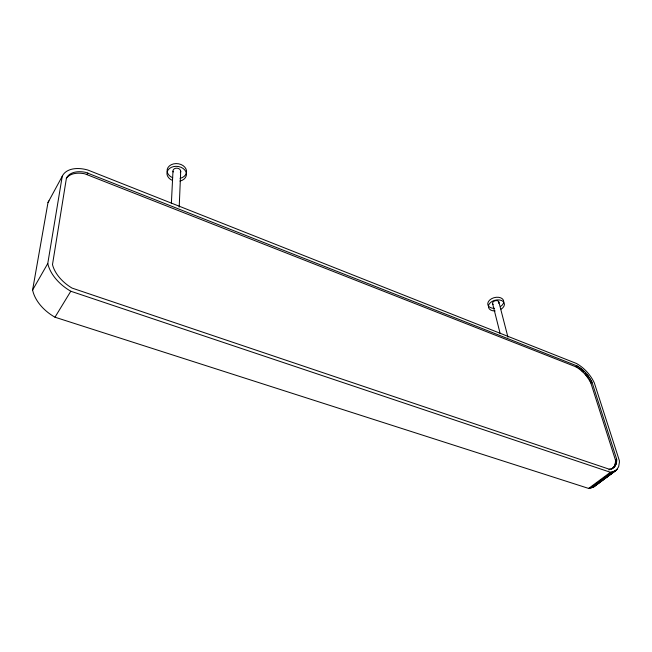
<?xml version="1.0" encoding="UTF-8"?>
<svg xmlns="http://www.w3.org/2000/svg" width="652" height="652" viewBox="0 0 652 652"><rect width="100%" height="100%" fill="white"/><g stroke="black" fill="none" stroke-linecap="round" stroke-linejoin="round"><path stroke-width="0.98" d="M179.202 207.1L180.71 171.101M171.378 203.253L172.976 171.223M616.629 461.836L616.702 459.261L592 382.17C588.78 375.413 583.499 369.594 576.996 365.878L85.64 172.348A26.17 15.713 29.2 0 0 67.14 176.928L66.414 178.216L52.494 264.549L52.975 266.301A35.395 23.285 28.9 0 0 70.057 286.847L72.054 288.086L609.058 469.147C613.108 469.269 616.417 465.772 616.629 461.836L615.415 462.741L614.323 466.319L612.089 468.788L614.184 467.191M615.415 462.741L615.488 460.165L590.891 383.091C587.672 376.343 582.399 370.523 575.903 366.815L84.817 173.815A26.137 15.729 29.2 0 0 66.325 178.412M32.6 290.01L47.767 263.514L62.242 176.276A30.677 18.427 29.2 0 1 87.784 170.009L576.474 363.482C584.216 367.867 590.492 374.786 594.29 382.814L619.359 460.614L619.4 462.301L618.634 466.734L616.531 470.002L593.833 486.848L588.642 488.421L54.98 317.206A39.259 26.691 28 0 1 32.6 290.01L47.995 202.552L62.242 176.276M87.026 174.345L87.849 172.886M54.98 317.206L70.799 291.24A40.204 26.447 28.9 0 1 47.767 263.514M575.903 366.815L576.996 365.878M577.264 367.606L578.357 366.668M578.772 368.616L579.864 367.679M580.272 369.749L581.372 368.812M581.747 370.988L582.847 370.059M583.181 372.333L584.282 371.404M584.567 373.759L585.667 372.83M585.879 375.25L586.979 374.329M587.102 376.807L588.21 375.878M588.243 378.396L589.351 377.475M589.269 380.01L590.378 379.089M590.182 381.632L591.291 380.711M590.891 383.091L592 382.17M593.833 486.848L616.531 470.002M615.488 460.165L616.702 459.261M615.512 461.339L616.727 460.434M615.178 464.045L616.401 463.132M614.82 465.235L616.034 464.33M608.846 469.986L610.068 469.073M614.323 466.319L615.545 465.406M613.703 467.272L614.926 466.359M611.111 469.334L612.342 468.421M588.642 488.421L610.427 472.276L615.561 470.785M590.101 488.283L611.878 472.162M591.462 487.973L613.222 471.869M595.7 485.088L602.122 480.337M603.728 479.155L617.379 469.057M592.709 487.492L614.453 471.412M70.799 291.24L610.427 472.276M498.91 302.153L507.949 337.174M492.57 303.482L500.166 333.661M47.995 202.552A30 18.663 28.5 0 1 48.957 200.865M493.165 304.451A3.244 2.135 -14 0 1 493.45 301.623A3.244 2.135 -14 0 1 497.525 300.768A3.244 2.135 -14 0 1 498.65 303.302M495.161 310.971A8.166 5.355 -14 0 1 489.082 304.207A8.166 5.355 -14 0 1 501.478 300.482A8.166 5.355 -14 0 1 501.103 309.187M494.501 308.347A8.15 5.363 -14 0 1 488.429 301.574A8.15 5.363 -14 0 1 500.793 297.858A8.15 5.363 -14 0 1 500.426 306.562M173.188 171.998A3.888 2.983 6.1 0 1 177.051 168.175A3.888 2.983 6.1 0 1 180.335 172.609M172.666 177.727A9.772 7.498 6.1 0 1 169.414 165.91A9.772 7.498 6.1 0 1 184.866 167.205A9.772 7.498 6.1 0 1 180.066 178.346M172.527 180.474A9.796 7.506 6.1 0 1 169.259 168.656A9.796 7.506 6.1 0 1 184.76 169.944A9.796 7.506 6.1 0 1 179.952 181.085"/></g></svg>
